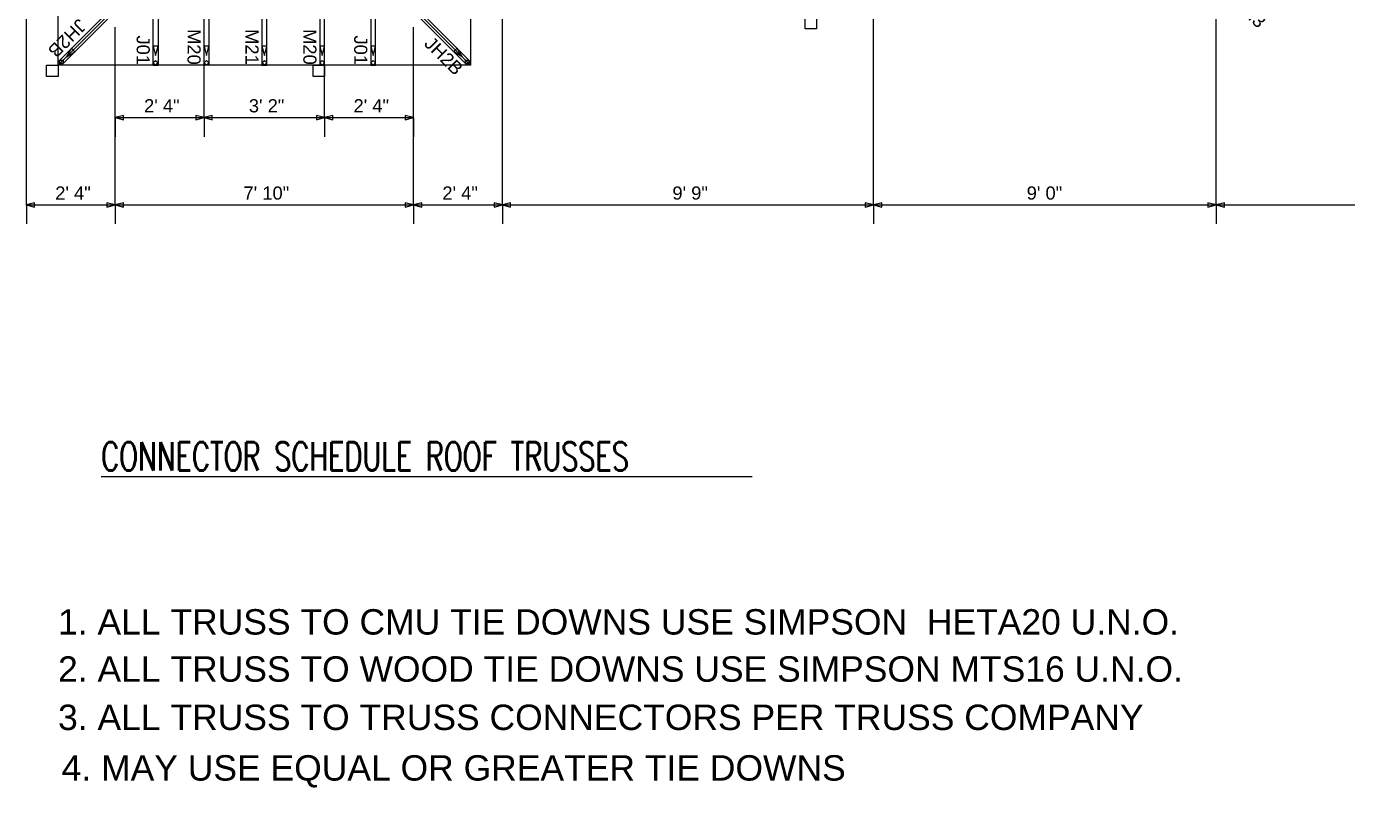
# Model space of a CAD drawing. Header units: inches. Extents: x -25328 to 8149, y -5530 to 4336.
# Drawn here: x 1098.1 to 1514.5, y 2295.5 to 2535.3 of the extents above; entities that cross this region are included whole.
import ezdxf

# ---------------------------------------------------------------- set-up
doc = ezdxf.new("R2010")
doc.units = ezdxf.units.IN
doc.header["$LTSCALE"] = 16
doc.header["$MEASUREMENT"] = 0
for name, color, linetype in [('1st_Floor_Labels_Engineering_Mem', 7, 'CONTINUOUS'), ('1st_Floor_Objects_Dimensions', 7, 'CONTINUOUS'), ('1st_Floor_Objects_Planes', 7, 'CONTINUOUS'), ('1st_Floor_Objects_Roof_Framing', 40, 'CONTINUOUS'), ('1st_Floor_Objects_Roof_Truss', 40, 'CONTINUOUS'), ('1st_Floor_Objects_Roof_Truss_Pro', 7, 'CONTINUOUS'), ('TEXT', 11, 'CONTINUOUS'), ('TEXT ROOM', 3, 'CONTINUOUS')]:
    doc.layers.add(name, color=color, linetype=linetype)
doc.styles.add('ARIAL', font='arial.ttf', dxfattribs={"height": 13.333333})
doc.styles.add('PAYTS NOTES', font='romans.shx', dxfattribs={"width": 0.7, "height": 4.5})
doc.styles.add('TEST', font='swissk.ttf', dxfattribs={"height": 4})

msp = doc.modelspace()

# ---------------------------------------------------------------- linework, layer by layer
at = {"layer": '1st_Floor_Objects_Dimensions', "color": 7}
for p, q in [((1098.05611888, 2479.05775958), (1098.05611888, 2551.08586627)), ((1248.05630198, 2479.05778247), (1248.05630198, 2551.08591204)), ((1248.05630198, 2479.05775958), (1248.05630198, 2551.08591204)), ((1365.05634776, 2479.05775958), (1365.05634776, 2550.08615618)), ((1365.05634776, 2479.05775958), (1365.05634776, 2550.08615618)), ((1473.05634776, 2479.05775958), (1473.05634776, 2550.08615618)), ((1473.05634776, 2479.05775958), (1473.05634776, 2550.08615618)), ((1126.02749339, 2479.05775958), (1126.02749339, 2535.08617907)), ((1126.02749339, 2479.05775958), (1126.02749339, 2535.08617907)), ((1126.02749339, 2506.54996997), (1126.02749339, 2535.08617907)), ((1154.05608836, 2506.54996997), (1154.05608836, 2535.08617907)), ((1154.05608836, 2506.54996997), (1154.05608836, 2535.08617907)), ((1192.05619517, 2506.54996997), (1192.05619517, 2535.08615618)), ((1192.05619517, 2506.54996997), (1192.05619517, 2535.08615618)), ((1220.05608836, 2479.05775958), (1220.05608836, 2535.08615618)), ((1220.05608836, 2479.05778247), (1220.05608836, 2535.08615618)), ((1220.05608836, 2506.54996997), (1220.05608836, 2535.08615618)), ((1126.02749339, 2506.54996997), (1126.02749339, 2500.54996997)), ((1126.02749339, 2506.54996997), (1154.05608836, 2506.54996997)), ((1154.05608836, 2506.54996997), (1154.05608836, 2500.54996997)), ((1154.05608836, 2506.54996997), (1192.05619517, 2506.54996997)), ((1154.05608836, 2506.54996997), (1154.05608836, 2500.54996997)), ((1192.05619517, 2506.54996997), (1192.05619517, 2500.54996997)), ((1192.05619517, 2506.54996997), (1220.05608836, 2506.54996997)), ((1192.05619517, 2506.54996997), (1192.05619517, 2500.54996997)), ((1220.05608836, 2506.54996997), (1220.05608836, 2500.54996997)), ((1098.05611888, 2479.05775958), (1098.05611888, 2473.05775958)), ((1098.05611888, 2479.05775958), (1126.02749339, 2479.05775958)), ((1126.02749339, 2479.05775958), (1126.02749339, 2473.05775958)), ((1126.02749339, 2479.05775958), (1126.02749339, 2473.05775958)), ((1126.02749339, 2479.05775958), (1220.05608836, 2479.05775958)), ((1220.05608836, 2479.05778247), (1220.05608836, 2473.05778247)), ((1220.05608836, 2479.05778247), (1248.05630198, 2479.05778247)), ((1220.05608836, 2479.05775958), (1220.05608836, 2473.05775958)), ((1248.05630198, 2479.05778247), (1248.05630198, 2473.05778247)), ((1248.05630198, 2479.05775958), (1248.05630198, 2473.05775958)), ((1248.05630198, 2479.05775958), (1365.05634776, 2479.05775958)), ((1365.05634776, 2479.05775958), (1365.05634776, 2473.05775958)), ((1365.05634776, 2479.05775958), (1365.05634776, 2473.05775958)), ((1365.05634776, 2479.05775958), (1473.05634776, 2479.05775958)), ((1473.05634776, 2479.05775958), (1473.05634776, 2473.05775958)), ((1473.05634776, 2479.05775958), (1473.05634776, 2473.05775958)), ((1473.05634776, 2479.05775958), (1582.05690471, 2479.05775958))]:
    msp.add_line(p, q, dxfattribs=at)
for points in [[(1126.02749339, 2506.54996997), (1128.6193513, 2505.85547381), (1128.6193513, 2507.24446612), (1126.02749339, 2506.54996997)], [(1154.05608836, 2506.54996997), (1151.46423045, 2507.24446612), (1151.46423045, 2505.85547381), (1154.05608836, 2506.54996997)], [(1154.05608836, 2506.54996997), (1156.64794627, 2505.85547381), (1156.64794627, 2507.24446612), (1154.05608836, 2506.54996997)], [(1192.05619517, 2506.54996997), (1189.46429148, 2507.24446612), (1189.46429148, 2505.85547381), (1192.05619517, 2506.54996997)], [(1192.05619517, 2506.54996997), (1194.64809886, 2505.85547381), (1194.64809886, 2507.24446612), (1192.05619517, 2506.54996997)], [(1220.05608836, 2506.54996997), (1217.46418467, 2507.24446612), (1217.46418467, 2505.85547381), (1220.05608836, 2506.54996997)], [(1098.05611888, 2479.05775958), (1100.64797679, 2478.36326342), (1100.64797679, 2479.75225573), (1098.05611888, 2479.05775958)], [(1126.02749339, 2479.05775958), (1123.43563548, 2479.75225573), (1123.43563548, 2478.36326342), (1126.02749339, 2479.05775958)], [(1126.02749339, 2479.05775958), (1128.6193513, 2478.36326342), (1128.6193513, 2479.75225573), (1126.02749339, 2479.05775958)], [(1220.05608836, 2479.05775958), (1217.46418467, 2479.75225573), (1217.46418467, 2478.36326342), (1220.05608836, 2479.05775958)], [(1220.05608836, 2479.05778247), (1222.64799205, 2478.36328631), (1222.64799205, 2479.75227862), (1220.05608836, 2479.05778247)], [(1248.05630198, 2479.05778247), (1245.4643983, 2479.75227862), (1245.4643983, 2478.36328631), (1248.05630198, 2479.05778247)], [(1248.05630198, 2479.05775958), (1250.64820567, 2478.36326342), (1250.64820567, 2479.75225573), (1248.05630198, 2479.05775958)], [(1365.05634776, 2479.05775958), (1362.46444407, 2479.75225573), (1362.46444407, 2478.36326342), (1365.05634776, 2479.05775958)], [(1365.05634776, 2479.05775958), (1367.64825145, 2478.36326342), (1367.64825145, 2479.75225573), (1365.05634776, 2479.05775958)], [(1473.05634776, 2479.05775958), (1470.46444407, 2479.75225573), (1470.46444407, 2478.36326342), (1473.05634776, 2479.05775958)], [(1473.05634776, 2479.05775958), (1475.64825145, 2478.36326342), (1475.64825145, 2479.75225573), (1473.05634776, 2479.05775958)]]:
    msp.add_lwpolyline(points, close=True, dxfattribs=at).dxf.unprotected_set("ltscale", 0)
at = {"layer": '1st_Floor_Objects_Planes', "color": 70}
for p, q in [((1108.02721873, 2523.08615618), (1173.0417451, 2588.10036212)), ((1173.04183665, 2588.10040789), (1108.02758494, 2523.08636218)), ((1173.0417451, 2588.10036212), (1238.05595103, 2523.0861333)), ((1238.05608836, 2523.08597308), (1173.04183665, 2588.10040789)), ((1108.02749339, 2523.08633929), (1108.02749339, 2539.08595782)), ((1108.02758494, 2523.08636218), (1108.02749339, 2539.08586627)), ((1238.05604258, 2539.08591204), (1238.05608836, 2523.08597308)), ((1238.05608836, 2539.08572894), (1238.05608836, 2523.08604174)), ((1238.05595103, 2523.0861333), (1108.02721873, 2523.08615618)), ((1238.05599681, 2523.08615618), (1108.02731028, 2523.08620196))]:
    msp.add_line(p, q, dxfattribs=at)
at = {"layer": '1st_Floor_Objects_Roof_Framing', "color": 40}
for points in [[(1347.05634776, 2538.08615618), (1347.05634776, 2534.48616534), (1343.45635691, 2534.48616534), (1343.45635691, 2538.08615618)], [(1110.67931834, 2525.73788958), (1113.33105174, 2527.32884722), (1112.27032176, 2528.38953143)], [(1138.77749339, 2526.08620196), (1139.52749339, 2529.08620196), (1138.02749339, 2529.08620196)], [(1154.80608836, 2526.0861333), (1155.55608836, 2529.0861333), (1154.05608836, 2529.0861333)], [(1173.05616465, 2526.0861333), (1173.80616465, 2529.0861333), (1172.30616465, 2529.0861333)], [(1191.30619517, 2526.0861333), (1192.05619517, 2529.0861333), (1190.55619517, 2529.0861333)], [(1207.3350648, 2526.08615618), (1208.0850648, 2529.08617907), (1206.5850648, 2529.08615618)], [(1235.40449229, 2525.76675158), (1233.81348887, 2528.41841632), (1232.75280467, 2527.35777789)], [(1108.55794993, 2523.6164754), (1108.55794993, 2524.6771596), (1109.61867991, 2524.67720538), (1109.61858836, 2523.6164754)], [(1138.77749339, 2523.08620196), (1138.02749339, 2523.83620196), (1138.77749339, 2524.58620196), (1139.52749339, 2523.83620196)], [(1154.80608836, 2523.0861333), (1154.05608836, 2523.8361333), (1154.80608836, 2524.5861333), (1155.55608836, 2523.8361333)], [(1173.05616465, 2523.0861333), (1172.30616465, 2523.8361333), (1173.05616465, 2524.5861333), (1173.80616465, 2523.8361333)], [(1191.30619517, 2523.0861333), (1190.55619517, 2523.8361333), (1191.30619517, 2524.5861333), (1192.05619517, 2523.8361333)], [(1207.33511058, 2523.08617907), (1206.5850648, 2523.83617907), (1207.3350648, 2524.58617907), (1208.0850648, 2523.83620196)], [(1237.52581492, 2523.64542895), (1236.46517649, 2523.64545184), (1236.46517649, 2524.70606738), (1237.52581492, 2524.70606738)], [(1108.02758494, 2523.08620196), (1108.02758494, 2519.48621112), (1104.42754832, 2519.48621112), (1104.42754832, 2523.08620196)], [(1192.05624095, 2523.0861333), (1192.05624095, 2519.48614245), (1188.4562501, 2519.48614245), (1188.4562501, 2523.0861333)]]:
    msp.add_lwpolyline(points, close=True, dxfattribs=at).dxf.unprotected_set("ltscale", 0)
at = {"layer": '1st_Floor_Objects_Roof_Truss', "color": 40}
for p, q in [((1109.08813182, 2523.08622485), (1108.02749339, 2524.1468175)), ((1238.05604258, 2524.17581683), (1236.99544993, 2523.11504107))]:
    msp.add_line(p, q, dxfattribs=at)
for points in [[(1154.05608836, 2523.0861333), (1154.05608836, 2589.08588153), (1154.80608836, 2589.08588153), (1155.55608836, 2589.08588153), (1155.55608836, 2523.0861333), (1154.80608836, 2523.0861333)], [(1173.80616465, 2523.0861333), (1173.80616465, 2589.08588153), (1173.05616465, 2589.08588153), (1172.30616465, 2589.08588153), (1172.30616465, 2523.0861333), (1173.05616465, 2523.0861333)], [(1192.05619517, 2523.0861333), (1192.05619517, 2589.08588153), (1191.30619517, 2589.08588153), (1190.55619517, 2589.08588153), (1190.55619517, 2523.0861333), (1191.30619517, 2523.0861333)], [(1109.08822337, 2523.08620196), (1154.05608836, 2568.05383807), (1154.05608836, 2569.11452227), (1152.99544993, 2569.11452227), (1108.02758494, 2524.14684039), (1108.55794993, 2523.61652117)], [(1238.05613414, 2524.17570239), (1193.11692515, 2569.11520892), (1192.05619517, 2569.11520892), (1192.0563325, 2568.05447894), (1236.99544993, 2523.11504107), (1237.52581492, 2523.64536028)]]:
    msp.add_lwpolyline(points, close=True, dxfattribs=at).dxf.unprotected_set("ltscale", 0)
at = {"layer": '1st_Floor_Objects_Roof_Truss_Pro', "color": 7}
for p, q in [((1138.02749339, 2523.08620196), (1139.52749339, 2523.08620196)), ((1208.0850648, 2523.08620196), (1206.5850648, 2523.08620196))]:
    msp.add_line(p, q, dxfattribs=at)
for points in [[(1138.02749339, 2523.08620196), (1138.02749339, 2552.0254262), (1138.77749339, 2552.0254262), (1139.52749339, 2552.0254262), (1139.52749339, 2523.08620196), (1138.77749339, 2523.08620196)], [(1208.0850648, 2523.08617907), (1208.08488169, 2552.02579241), (1207.33492747, 2552.02574664), (1206.58492747, 2552.02574664), (1206.5850648, 2523.08617907), (1207.3350648, 2523.08617907)]]:
    msp.add_lwpolyline(points, close=True, dxfattribs=at).dxf.unprotected_set("ltscale", 0)

# ---------------------------------------------------------------- texts
at = {"layer": '1st_Floor_Labels_Engineering_Mem', "color": 7, "char_height": 4.139999986, "attachment_point": 1, "style": 'ARIAL'}
for s, insert, rotation in [('JH3', (1481.89640513, 2544.64742022), 314.9999431956), ('JH2B', (1117.41741648, 2535.0746892), 224.9998450685), ('J01', (1136.94003001, 2532.45287066), 270), ('M20', (1152.96862498, 2534.45279437), 270), ('M21', (1171.2186555, 2534.45279437), 270), ('M20', (1189.46868602, 2534.45279437), 270), ('J01', (1205.49746409, 2532.45284777), 270.000362), ('JH2B', (1226.06776133, 2532.5048955), 314.9998065918)]:
    msp.add_mtext(s, dxfattribs=dict(at, insert=insert, rotation=rotation))
at = {"layer": '1st_Floor_Objects_Dimensions', "color": 7, "char_height": 4.139999986, "attachment_point": 1, "rotation": 0.0000025045, "style": 'ARIAL'}
for s, insert in [('2\' 4"', (1135.13753978, 2512.35830432)), ('3\' 2"', (1168.15195933, 2512.35830432)), ('2\' 4"', (1201.15195933, 2512.35830432)), ('2\' 4"', (1107.13760081, 2484.86609393)), ('7\' 10"', (1166.47095958, 2484.86609393)), ('2\' 4"', (1229.15203563, 2484.86611682)), ('9\' 9"', (1301.65214244, 2484.86609393)), ('9\' 0" ', (1413.31887523, 2484.86609393))]:
    msp.add_mtext(s, dxfattribs=dict(at, insert=insert))
at = {"layer": 'TEXT', "color": 3, "style": 'PAYTS NOTES', "width": 0.7}
msp.add_text('%%UCONNECTOR SCHEDULE ROOF TRUSSES         ', height=9, dxfattribs=at).set_placement((1121.63376212, 2395.338954))
at = {"layer": 'TEXT ROOM', "style": 'TEST'}
for s, p in [('1. ALL TRUSS TO CMU TIE DOWNS USE SIMPSON  HETA20 U.N.O.', (1108.02982715, 2343.69660486)), ('2. ALL TRUSS TO WOOD TIE DOWNS USE SIMPSON MTS16 U.N.O.', (1108.02982715, 2328.84019942)), ('3. ALL TRUSS TO TRUSS CONNECTORS PER TRUSS COMPANY', (1108.02982715, 2313.62711402)), ('4. MAY USE EQUAL OR GREATER TIE DOWNS', (1109.16770583, 2297.69057502))]:
    msp.add_text(s, height=8, dxfattribs=at).set_placement(p)

doc.saveas('drawing.dxf')
